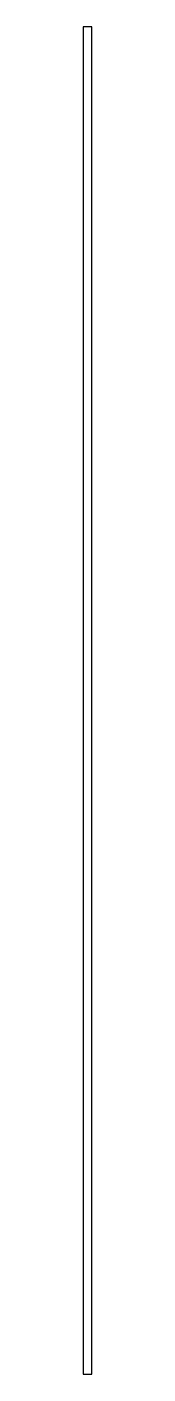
# Model space of a CAD drawing. Header units: millimetres. Extents: x -217 to -215, y -155 to 155.
import ezdxf

# ---------------------------------------------------------------- set-up
doc = ezdxf.new("R2010")
doc.units = ezdxf.units.MM
doc.header["$MEASUREMENT"] = 0
doc.layers.add('Default', color=7, linetype='Continuous', true_color=0x000000)

msp = doc.modelspace()

# ---------------------------------------------------------------- linework, layer by layer
at = {"layer": 'Default'}
for points in [[(-215, 155, 2), (-216, 155, 2), (-217, 155, 2)], [(-217, 155, 2), (-217, 155, 34.5), (-217, 155, 67)], [(-215, 155, 67), (-216, 155, 67), (-217, 155, 67)], [(-215, 155, 2), (-215, 155, 34.5), (-215, 155, 67)], [(-217, 155, 2), (-217, 0, 2), (-217, -155, 2)], [(-217, 155, 67), (-217, 0, 67), (-217, -155, 67)], [(-215, -155, 2), (-215, 0, 2), (-215, 155, 2)], [(-215, -155, 67), (-215, 0, 67), (-215, 155, 67)], [(-217, -155, 2), (-216, -155, 2), (-215, -155, 2)], [(-217, -155, 67), (-216, -155, 67), (-215, -155, 67)], [(-217, -155, 2), (-217, -155, 34.5), (-217, -155, 67)], [(-215, -155, 2), (-215, -155, 34.5), (-215, -155, 67)]]:
    msp.add_open_spline(points, degree=2, dxfattribs=at)

doc.saveas('drawing.dxf')
